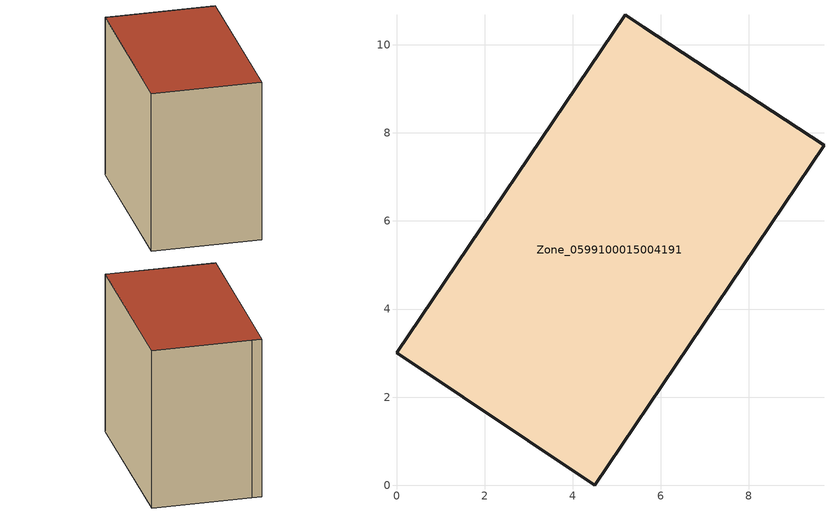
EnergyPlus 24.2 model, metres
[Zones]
Zone_0599100015004191
 floor ground (C_G): 5.61,10.39 9.71,7.71 4.5,0 0,3.01 5.19,10.68 z0.68
 wall outside (C_F): 0,3.01 4.5,0 9.71,7.71 5.61,10.39 5.19,10.68 0,3.01 z0.68:8.85
 roof outside (C_R): 9.71,7.71 5.61,10.39 5.19,10.68 0,3.01 4.5,0 z8.85
[BUILDING]
Pand.0599100015004191: North Axis=0; Terrain=City; Loads Convergence Tolerance Value=0.04; Temperature Convergence Tolerance Value=0.4; Solar Distribution=FullExterior; Maximum Number of Warmup Days=25; Minimum Number of Warmup Days=1
[Site:Location]
Rotterdam.The.Hague.AP_ZH_NLD Design_Conditions: Latitude=51.96; Longitude=4.45; Time Zone=1; Elevation=-4.5
[SITE:GROUNDTEMPERATURE:BUILDINGSURFACE]
18, 18, 18, 18, 18, 18, 18, 18, 18, 18, 18, 18
[MATERIAL] Thermal Absorptance=0.9; Solar Absorptance=0.7; Visible Absorptance=0.7
Name | Roughness | Thickness | Conductivity | Density | Specific Heat
G.TI.1975-1991 | MediumSmooth | 0.15 | 0.288461 | 540 | 1210
F.TI.1975-1991 | Rough | 0.3 | 0.230769 | 1920 | 840
R.TI.1975-1991 | MediumRough | 0.2 | 0.153846 | 1500 | 1000
[CONSTRUCTION]
C_G: G.TI.1975-1991
C_F: F.TI.1975-1991
C_R: R.TI.1975-1991
[ZONE]
Zone_0599100015004191: Type=1; Multiplier=1; Ceiling Height=Autocalculate; Volume=Autocalculate; Floor Area=autocalculate; Part of Total Floor Area=Yes
[ZONEINFILTRATION:DESIGNFLOWRATE]
Infil_Zone_0599100015004191: Zone or ZoneList or Space or SpaceList=Zone_0599100015004191; Schedule=AlwaysOn; Design Flow Rate Calculation Method=Flow/Area; Flow Rate per Floor Area=0.003; Constant Term Coefficient=1; Temperature Term Coefficient=0; Velocity Term Coefficient=0; Velocity Squared Term Coefficient=0
[HVACTEMPLATE:ZONE:IDEALLOADSAIRSYSTEM]
Zone_0599100015004191: Maximum Heating Supply Air Temperature=50; Minimum Cooling Supply Air Temperature=13; Maximum Heating Supply Air Humidity Ratio=0.0156; Minimum Cooling Supply Air Humidity Ratio=0.0077; Heating Limit=NoLimit; Cooling Limit=NoLimit; Dehumidification Control Type=ConstantSensibleHeatRatio; Cooling Sensible Heat Ratio=0.7; Dehumidification Setpoint=60; Humidification Control Type=None; Humidification Setpoint=30; Outdoor Air Method=None; Outdoor Air Flow Rate per Person=0.00944; Outdoor Air Flow Rate per Zone Floor Area=0; Outdoor Air Flow Rate per Zone=0; Demand Controlled Ventilation Type=None; Outdoor Air Economizer Type=NoEconomizer; Heat Recovery Type=None; Sensible Heat Recovery Effectiveness=0.7; Latent Heat Recovery Effectiveness=0.65
[ZONECONTROL:THERMOSTAT]
ThermostatControl_Zone_0599100015004191: Zone or ZoneList=Zone_0599100015004191; Control Type Schedule=DualSetpointControlType; Control 1=Thermostat_Zone_0599100015004191; Temperature Difference Between Cutout And Setpoint=0
[THERMOSTATSETPOINT:DUALSETPOINT]
Thermostat_Zone_0599100015004191: Heating Setpoint Temperature Schedule=HeatingSetpoint_Zone_0599100015004191; Cooling Setpoint Temperature Schedule=CoolingSetpoint_Zone_0599100015004191
[SCHEDULE:COMPACT]
HeatingSetpoint_Zone_0599100015004191: Through: 12/31, For: AllDays, Until: 24:00, 21
CoolingSetpoint_Zone_0599100015004191: Through: 12/31, For: AllDays, Until: 24:00, 24
DualSetpointControlType: Through: 12/31, For: AllDays, Until: 24:00, 4
AlwaysOn: Through: 12/31, For: AllDays, Until: 24:00, 1
